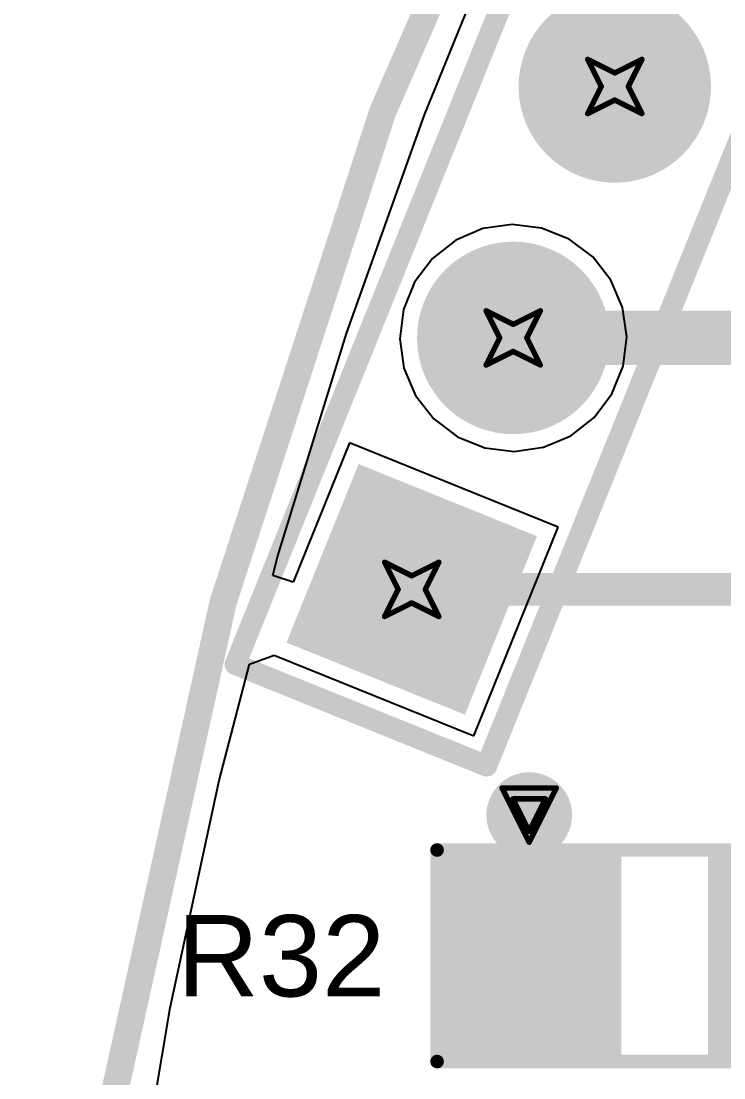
# Model space of a CAD drawing. Header units: inches. Extents: x 29 to 267, y 155 to 337.
# Drawn here: x 39.97 to 46.55, y 235.99 to 245.89 of the extents above; entities that cross this region are included whole.
import ezdxf

# ---------------------------------------------------------------- set-up
doc = ezdxf.new("R2010")
doc.units = ezdxf.units.IN
for name, color, linetype in [('Board Outline', 216, 'Continuous'), ('Bottom Layer', 5, 'Continuous'), ('Bottom Solder', 6, 'Continuous'), ('Drill Drawing', 1, 'Continuous'), ('Multi-Layer', 9, 'Continuous'), ('Pad Holes', 156, 'Continuous'), ('Top Layer', 1, 'Continuous'), ('Top Overlay', 2, 'Continuous'), ('Top Paste', 8, 'Continuous'), ('Top Solder', 216, 'Continuous'), ('Via Holes', 16, 'Continuous')]:
    doc.layers.add(name, color=color, linetype=linetype)
doc.styles.add('Arial', font='', dxfattribs={"height": 0.2})
doc.styles.get('Arial').set_extended_font_data('Arial')

# ---------------------------------------------------------------- blocks, each defined once
blk = doc.blocks.new('R___1206_22')
at = {"layer": 'Top Layer'}
for points in [[(-2.032, 0.889), (-0.508, 0.889), (-0.508, -0.889), (-2.032, -0.889)], [(0.508, 0.889), (2.032, 0.889), (2.032, -0.889), (0.508, -0.889)]]:
    blk.add_hatch(color=1, dxfattribs=at).paths.add_polyline_path(points)
at = {"layer": 'Top Paste'}
for points in [[(-2.032, 0.889), (-0.508, 0.889), (-0.508, -0.889), (-2.032, -0.889)], [(0.508, 0.889), (2.032, 0.889), (2.032, -0.889), (0.508, -0.889)]]:
    blk.add_hatch(color=8, dxfattribs=at).paths.add_polyline_path(points)
at = {"layer": 'Top Solder'}
for points in [[(-2.1336, 0.9906), (-0.4064, 0.9906), (-0.4064, -0.9906), (-2.1336, -0.9906)], [(0.4064, 0.9906), (2.1336, 0.9906), (2.1336, -0.9906), (0.4064, -0.9906)]]:
    blk.add_hatch(color=216, dxfattribs=at).paths.add_polyline_path(points)
at = {"layer": 'Top Overlay'}
for points in [[(-2.1336, 0.9906, 0.127, 0.127, 0), (-2.1336, -0.9906, 0.127, 0.127, 0)], [(2.1336, 0.9906, 0.127, 0.127, 0), (-2.1336, 0.9906, 0.127, 0.127, 0)], [(2.1336, 0.9906, 0.127, 0.127, 0), (2.1336, -0.9906, 0.127, 0.127, 0)], [(2.1336, -0.9906, 0.127, 0.127, 0), (-2.1336, -0.9906, 0.127, 0.127, 0)]]:
    blk.add_lwpolyline(points, format="xyseb", dxfattribs=at)
for points in [[(-2.16535, 0.9906, 0.0635, 0.0635, 1), (-2.10185, 0.9906, 0.0635, 0.0635, 1)], [(-2.16535, 0.9906, 0.0635, 0.0635, 1), (-2.10185, 0.9906, 0.0635, 0.0635, 1)], [(2.10185, 0.9906, 0.0635, 0.0635, 1), (2.16535, 0.9906, 0.0635, 0.0635, 1)], [(2.10185, 0.9906, 0.0635, 0.0635, 1), (2.16535, 0.9906, 0.0635, 0.0635, 1)], [(-2.16535, -0.9906, 0.0635, 0.0635, 1), (-2.10185, -0.9906, 0.0635, 0.0635, 1)], [(-2.16535, -0.9906, 0.0635, 0.0635, 1), (-2.10185, -0.9906, 0.0635, 0.0635, 1)], [(2.10185, -0.9906, 0.0635, 0.0635, 1), (2.16535, -0.9906, 0.0635, 0.0635, 1)], [(2.10185, -0.9906, 0.0635, 0.0635, 1), (2.16535, -0.9906, 0.0635, 0.0635, 1)]]:
    blk.add_lwpolyline(points, format="xyseb", close=True, dxfattribs=at)
blk = doc.blocks.new('HDR1X5__71')
at = {"layer": 'Bottom Layer'}
blk.add_hatch(color=5, dxfattribs=at).paths.add_polyline_path([(-0.8, 0.8), (0.8, 0.8), (0.8, -0.8), (-0.8, -0.8)])
h = blk.add_hatch(color=5, dxfattribs=at)
edge = h.paths.add_edge_path()
edge.add_arc((2.54, 0), 0.8, 0, 360)
h = blk.add_hatch(color=5, dxfattribs=at)
edge = h.paths.add_edge_path()
edge.add_arc((5.08, 0), 0.8, 0, 360)
at = {"layer": 'Bottom Solder'}
blk.add_hatch(color=6, dxfattribs=at).paths.add_polyline_path([(-0.9016, 0.9016), (0.9016, 0.9016), (0.9016, -0.9016), (-0.9016, -0.9016)])
h = blk.add_hatch(color=6, dxfattribs=at)
edge = h.paths.add_edge_path()
edge.add_arc((2.54, 0), 0.9016, 0, 360)
h = blk.add_hatch(color=6, dxfattribs=at)
edge = h.paths.add_edge_path()
edge.add_arc((5.08, 0), 0.9016, 0, 360)
at = {"layer": 'Multi-Layer'}
blk.add_hatch(color=9, dxfattribs=at).paths.add_polyline_path([(-0.8, 0.8), (0.8, 0.8), (0.8, -0.8), (-0.8, -0.8)])
h = blk.add_hatch(color=9, dxfattribs=at)
edge = h.paths.add_edge_path()
edge.add_arc((2.54, 0), 0.8, 0, 360)
h = blk.add_hatch(color=9, dxfattribs=at)
edge = h.paths.add_edge_path()
edge.add_arc((5.08, 0), 0.8, 0, 360)
at = {"layer": 'Pad Holes'}
h = blk.add_hatch(color=7, dxfattribs=at)
edge = h.paths.add_edge_path()
edge.add_arc((0, 0), 0.475, 0, 360)
h = blk.add_hatch(color=7, dxfattribs=at)
edge = h.paths.add_edge_path()
edge.add_arc((2.54, 0), 0.475, 0, 360)
h = blk.add_hatch(color=7, dxfattribs=at)
edge = h.paths.add_edge_path()
edge.add_arc((5.08, 0), 0.475, 0, 360)
at = {"layer": 'Top Layer'}
blk.add_hatch(color=1, dxfattribs=at).paths.add_polyline_path([(-0.8, 0.8), (0.8, 0.8), (0.8, -0.8), (-0.8, -0.8)])
h = blk.add_hatch(color=1, dxfattribs=at)
edge = h.paths.add_edge_path()
edge.add_arc((2.54, 0), 0.8, 0, 360)
h = blk.add_hatch(color=1, dxfattribs=at)
edge = h.paths.add_edge_path()
edge.add_arc((5.08, 0), 0.8, 0, 360)
at = {"layer": 'Top Solder'}
blk.add_hatch(color=216, dxfattribs=at).paths.add_polyline_path([(-0.9016, 0.9016), (0.9016, 0.9016), (0.9016, -0.9016), (-0.9016, -0.9016)])
h = blk.add_hatch(color=216, dxfattribs=at)
edge = h.paths.add_edge_path()
edge.add_arc((2.54, 0), 0.9016, 0, 360)
h = blk.add_hatch(color=216, dxfattribs=at)
edge = h.paths.add_edge_path()
edge.add_arc((5.08, 0), 0.9016, 0, 360)
at = {"layer": 'Top Overlay'}
for points in [[(-1.27, 1.27, 0.2, 0.2, 0), (-1.27, -1.27, 0.2, 0.2, 0)], [(-1.27, 1.27, 0.2, 0.2, 0), (11.43, 1.27, 0.2, 0.2, 0)], [(-1.27, -1.27, 0.2, 0.2, 0), (11.43, -1.27, 0.2, 0.2, 0)]]:
    blk.add_lwpolyline(points, format="xyseb", dxfattribs=at)
for points in [[(-1.32, 1.27, 0.1, 0.1, 1), (-1.22, 1.27, 0.1, 0.1, 1)], [(-1.32, 1.27, 0.1, 0.1, 1), (-1.22, 1.27, 0.1, 0.1, 1)], [(-1.32, -1.27, 0.1, 0.1, 1), (-1.22, -1.27, 0.1, 0.1, 1)], [(-1.32, -1.27, 0.1, 0.1, 1), (-1.22, -1.27, 0.1, 0.1, 1)]]:
    blk.add_lwpolyline(points, format="xyseb", close=True, dxfattribs=at)

msp = doc.modelspace()

# ---------------------------------------------------------------- hatches: boundary and pattern name
at = {"layer": 'Bottom Layer'}
h = msp.add_hatch(color=5, dxfattribs=at)
edge = h.paths.add_edge_path()
edge.add_arc((44.7294, 238.4516), 0.3, 0, 360)
at = {"layer": 'Bottom Solder'}
h = msp.add_hatch(color=6, dxfattribs=at)
edge = h.paths.add_edge_path()
edge.add_arc((44.7294, 238.4516), 0.4016, 0, 360)
at = {"layer": 'Top Layer'}
h = msp.add_hatch(color=1, dxfattribs=at)
edge = h.paths.add_edge_path()
edge.add_arc((44.7294, 238.4516), 0.3, 0, 360)
at = {"layer": 'Top Solder'}
h = msp.add_hatch(color=216, dxfattribs=at)
edge = h.paths.add_edge_path()
edge.add_arc((44.7294, 238.4516), 0.4016, 0, 360)
at = {"layer": 'Via Holes'}
h = msp.add_hatch(color=7, dxfattribs=at)
edge = h.paths.add_edge_path()
edge.add_arc((44.7294, 238.4516), 0.15, 0, 360)

# ---------------------------------------------------------------- linework, layer by layer
at = {"layer": 'Board Outline'}
msp.add_lwpolyline([(55.1445, 191.4906, 0.254, 0.254, -2.452185), (125.1447, 191.4906, 0.254, 0.254, 0)], format="xyseb", dxfattribs=at)
at = {"layer": 'Bottom Layer'}
for p, q in [((43.7488, 245.0119), (44.5709, 247.028)), ((43.0157, 242.9616), (43.7488, 245.0119)), ((44.5704, 243.9844), (44.2956, 243.9458)), ((44.8458, 243.9506), (44.5704, 243.9844)), ((44.2956, 243.9458), (44.0401, 243.8374)), ((45.1032, 243.8467), (44.8458, 243.9506)), ((44.0401, 243.8374), (43.8214, 243.6665)), ((45.3248, 243.6796), (45.1032, 243.8467)), ((45.4957, 243.461), (45.3248, 243.6796)), ((43.8214, 243.6665), (43.6544, 243.4449)), ((43.6544, 243.4449), (43.5504, 243.1876)), ((45.6041, 243.2055), (45.4957, 243.461)), ((43.5504, 243.1876), (43.5166, 242.9121)), ((45.6427, 242.9307), (45.6041, 243.2055)), ((42.3732, 240.8812), (43.0157, 242.9616)), ((43.5166, 242.9121), (43.5552, 242.6373)), ((45.6089, 242.6552), (45.6427, 242.9307)), ((43.5552, 242.6373), (43.6637, 242.3818)), ((45.5049, 242.3979), (45.6089, 242.6552)), ((45.3379, 242.1763), (45.5049, 242.3979)), ((43.6637, 242.3818), (43.8345, 242.1631)), ((43.8345, 242.1631), (44.0562, 241.9961)), ((45.1192, 242.0054), (45.3379, 242.1763)), ((44.0562, 241.9961), (44.3135, 241.8922)), ((44.8638, 241.897), (45.1192, 242.0054)), ((43.0457, 241.9384), (42.5185, 240.6334)), ((45.0002, 241.1488), (43.0457, 241.9384)), ((44.3135, 241.8922), (44.5889, 241.8583)), ((44.5889, 241.8583), (44.8638, 241.897)), ((44.2106, 239.1943), (45.0002, 241.1488)), ((42.3252, 240.6974), (42.3732, 240.8812)), ((42.5185, 240.6334), (42.3252, 240.6974)), ((42.1079, 239.8663), (42.3398, 239.9501)), ((42.3398, 239.9501), (44.2106, 239.1943)), ((41.8225, 238.7747), (42.1079, 239.8663)), ((41.3647, 236.6461), (41.8225, 238.7747)), ((41.0005, 234.4994), (41.3647, 236.6461))]:
    msp.add_line(p, q, dxfattribs=at)
at = {"layer": 'Drill Drawing'}
for points in [[(45.2772, 245.5304, 0.0508, 0.0508, 0), (45.5312, 245.4034, 0.0508, 0.0508, 0)], [(45.2772, 245.5304, 0.0508, 0.0508, 0), (45.4042, 245.2764, 0.0508, 0.0508, 0)], [(45.5312, 245.4034, 0.0508, 0.0508, 0), (45.7852, 245.5304, 0.0508, 0.0508, 0)], [(45.6582, 245.2764, 0.0508, 0.0508, 0), (45.7852, 245.5304, 0.0508, 0.0508, 0)], [(45.2772, 245.0224, 0.0508, 0.0508, 0), (45.4042, 245.2764, 0.0508, 0.0508, 0)], [(45.6582, 245.2764, 0.0508, 0.0508, 0), (45.7852, 245.0224, 0.0508, 0.0508, 0)], [(45.2772, 245.0224, 0.0508, 0.0508, 0), (45.5312, 245.1494, 0.0508, 0.0508, 0)], [(45.5312, 245.1494, 0.0508, 0.0508, 0), (45.7852, 245.0224, 0.0508, 0.0508, 0)], [(44.3257, 243.1754, 0.0508, 0.0508, 0), (44.5797, 243.0484, 0.0508, 0.0508, 0)], [(44.3257, 243.1754, 0.0508, 0.0508, 0), (44.4527, 242.9214, 0.0508, 0.0508, 0)], [(44.5797, 243.0484, 0.0508, 0.0508, 0), (44.8337, 243.1754, 0.0508, 0.0508, 0)], [(44.7067, 242.9214, 0.0508, 0.0508, 0), (44.8337, 243.1754, 0.0508, 0.0508, 0)], [(44.3257, 242.6674, 0.0508, 0.0508, 0), (44.4527, 242.9214, 0.0508, 0.0508, 0)], [(44.7067, 242.9214, 0.0508, 0.0508, 0), (44.8337, 242.6674, 0.0508, 0.0508, 0)], [(44.3257, 242.6674, 0.0508, 0.0508, 0), (44.5797, 242.7944, 0.0508, 0.0508, 0)], [(44.5797, 242.7944, 0.0508, 0.0508, 0), (44.8337, 242.6674, 0.0508, 0.0508, 0)], [(43.3742, 240.8203, 0.0508, 0.0508, 0), (43.6282, 240.6933, 0.0508, 0.0508, 0)], [(43.3742, 240.8203, 0.0508, 0.0508, 0), (43.5012, 240.5663, 0.0508, 0.0508, 0)], [(43.6282, 240.6933, 0.0508, 0.0508, 0), (43.8822, 240.8203, 0.0508, 0.0508, 0)], [(43.7552, 240.5663, 0.0508, 0.0508, 0), (43.8822, 240.8203, 0.0508, 0.0508, 0)], [(43.3742, 240.3123, 0.0508, 0.0508, 0), (43.5012, 240.5663, 0.0508, 0.0508, 0)], [(43.7552, 240.5663, 0.0508, 0.0508, 0), (43.8822, 240.3123, 0.0508, 0.0508, 0)], [(43.3742, 240.3123, 0.0508, 0.0508, 0), (43.6282, 240.4393, 0.0508, 0.0508, 0)], [(43.6282, 240.4393, 0.0508, 0.0508, 0), (43.8822, 240.3123, 0.0508, 0.0508, 0)], [(44.4754, 238.7056, 0.0508, 0.0508, 0), (44.9834, 238.7056, 0.0508, 0.0508, 0)], [(44.4754, 238.7056, 0.0508, 0.0508, 0), (44.7294, 238.1976, 0.0508, 0.0508, 0)], [(44.7294, 238.1976, 0.0508, 0.0508, 0), (44.9834, 238.7056, 0.0508, 0.0508, 0)], [(44.577, 238.604, 0.0508, 0.0508, 0), (44.8818, 238.604, 0.0508, 0.0508, 0)], [(44.577, 238.604, 0.0508, 0.0508, 0), (44.7294, 238.2992, 0.0508, 0.0508, 0)], [(44.7294, 238.2992, 0.0508, 0.0508, 0), (44.8818, 238.604, 0.0508, 0.0508, 0)]]:
    msp.add_lwpolyline(points, format="xyseb", dxfattribs=at)
for points in [[(45.2645, 245.5304, 0.0254, 0.0254, 1), (45.2899, 245.5304, 0.0254, 0.0254, 1)], [(45.2645, 245.5304, 0.0254, 0.0254, 1), (45.2899, 245.5304, 0.0254, 0.0254, 1)], [(45.7725, 245.5304, 0.0254, 0.0254, 1), (45.7979, 245.5304, 0.0254, 0.0254, 1)], [(45.7725, 245.5304, 0.0254, 0.0254, 1), (45.7979, 245.5304, 0.0254, 0.0254, 1)], [(45.5185, 245.4034, 0.0254, 0.0254, 1), (45.5439, 245.4034, 0.0254, 0.0254, 1)], [(45.5185, 245.4034, 0.0254, 0.0254, 1), (45.5439, 245.4034, 0.0254, 0.0254, 1)], [(45.3915, 245.2764, 0.0254, 0.0254, 1), (45.4169, 245.2764, 0.0254, 0.0254, 1)], [(45.3915, 245.2764, 0.0254, 0.0254, 1), (45.4169, 245.2764, 0.0254, 0.0254, 1)], [(45.6455, 245.2764, 0.0254, 0.0254, 1), (45.6709, 245.2764, 0.0254, 0.0254, 1)], [(45.6455, 245.2764, 0.0254, 0.0254, 1), (45.6709, 245.2764, 0.0254, 0.0254, 1)], [(45.5185, 245.1494, 0.0254, 0.0254, 1), (45.5439, 245.1494, 0.0254, 0.0254, 1)], [(45.5185, 245.1494, 0.0254, 0.0254, 1), (45.5439, 245.1494, 0.0254, 0.0254, 1)], [(45.2645, 245.0224, 0.0254, 0.0254, 1), (45.2899, 245.0224, 0.0254, 0.0254, 1)], [(45.2645, 245.0224, 0.0254, 0.0254, 1), (45.2899, 245.0224, 0.0254, 0.0254, 1)], [(45.7725, 245.0224, 0.0254, 0.0254, 1), (45.7979, 245.0224, 0.0254, 0.0254, 1)], [(45.7725, 245.0224, 0.0254, 0.0254, 1), (45.7979, 245.0224, 0.0254, 0.0254, 1)], [(44.313, 243.1754, 0.0254, 0.0254, 1), (44.3384, 243.1754, 0.0254, 0.0254, 1)], [(44.313, 243.1754, 0.0254, 0.0254, 1), (44.3384, 243.1754, 0.0254, 0.0254, 1)], [(44.821, 243.1754, 0.0254, 0.0254, 1), (44.8464, 243.1754, 0.0254, 0.0254, 1)], [(44.821, 243.1754, 0.0254, 0.0254, 1), (44.8464, 243.1754, 0.0254, 0.0254, 1)], [(44.567, 243.0484, 0.0254, 0.0254, 1), (44.5924, 243.0484, 0.0254, 0.0254, 1)], [(44.567, 243.0484, 0.0254, 0.0254, 1), (44.5924, 243.0484, 0.0254, 0.0254, 1)], [(44.44, 242.9214, 0.0254, 0.0254, 1), (44.4654, 242.9214, 0.0254, 0.0254, 1)], [(44.44, 242.9214, 0.0254, 0.0254, 1), (44.4654, 242.9214, 0.0254, 0.0254, 1)], [(44.694, 242.9214, 0.0254, 0.0254, 1), (44.7194, 242.9214, 0.0254, 0.0254, 1)], [(44.694, 242.9214, 0.0254, 0.0254, 1), (44.7194, 242.9214, 0.0254, 0.0254, 1)], [(44.567, 242.7944, 0.0254, 0.0254, 1), (44.5924, 242.7944, 0.0254, 0.0254, 1)], [(44.567, 242.7944, 0.0254, 0.0254, 1), (44.5924, 242.7944, 0.0254, 0.0254, 1)], [(44.313, 242.6674, 0.0254, 0.0254, 1), (44.3384, 242.6674, 0.0254, 0.0254, 1)], [(44.313, 242.6674, 0.0254, 0.0254, 1), (44.3384, 242.6674, 0.0254, 0.0254, 1)], [(44.821, 242.6674, 0.0254, 0.0254, 1), (44.8464, 242.6674, 0.0254, 0.0254, 1)], [(44.821, 242.6674, 0.0254, 0.0254, 1), (44.8464, 242.6674, 0.0254, 0.0254, 1)], [(43.3615, 240.8203, 0.0254, 0.0254, 1), (43.3869, 240.8203, 0.0254, 0.0254, 1)], [(43.3615, 240.8203, 0.0254, 0.0254, 1), (43.3869, 240.8203, 0.0254, 0.0254, 1)], [(43.8695, 240.8203, 0.0254, 0.0254, 1), (43.8949, 240.8203, 0.0254, 0.0254, 1)], [(43.8695, 240.8203, 0.0254, 0.0254, 1), (43.8949, 240.8203, 0.0254, 0.0254, 1)], [(43.6155, 240.6933, 0.0254, 0.0254, 1), (43.6409, 240.6933, 0.0254, 0.0254, 1)], [(43.6155, 240.6933, 0.0254, 0.0254, 1), (43.6409, 240.6933, 0.0254, 0.0254, 1)], [(43.4885, 240.5663, 0.0254, 0.0254, 1), (43.5139, 240.5663, 0.0254, 0.0254, 1)], [(43.4885, 240.5663, 0.0254, 0.0254, 1), (43.5139, 240.5663, 0.0254, 0.0254, 1)], [(43.7425, 240.5663, 0.0254, 0.0254, 1), (43.7679, 240.5663, 0.0254, 0.0254, 1)], [(43.7425, 240.5663, 0.0254, 0.0254, 1), (43.7679, 240.5663, 0.0254, 0.0254, 1)], [(43.6155, 240.4393, 0.0254, 0.0254, 1), (43.6409, 240.4393, 0.0254, 0.0254, 1)], [(43.6155, 240.4393, 0.0254, 0.0254, 1), (43.6409, 240.4393, 0.0254, 0.0254, 1)], [(43.3615, 240.3123, 0.0254, 0.0254, 1), (43.3869, 240.3123, 0.0254, 0.0254, 1)], [(43.3615, 240.3123, 0.0254, 0.0254, 1), (43.3869, 240.3123, 0.0254, 0.0254, 1)], [(43.8695, 240.3123, 0.0254, 0.0254, 1), (43.8949, 240.3123, 0.0254, 0.0254, 1)], [(43.8695, 240.3123, 0.0254, 0.0254, 1), (43.8949, 240.3123, 0.0254, 0.0254, 1)], [(44.4627, 238.7056, 0.0254, 0.0254, 1), (44.4881, 238.7056, 0.0254, 0.0254, 1)], [(44.4627, 238.7056, 0.0254, 0.0254, 1), (44.4881, 238.7056, 0.0254, 0.0254, 1)], [(44.9707, 238.7056, 0.0254, 0.0254, 1), (44.9961, 238.7056, 0.0254, 0.0254, 1)], [(44.9707, 238.7056, 0.0254, 0.0254, 1), (44.9961, 238.7056, 0.0254, 0.0254, 1)], [(44.5643, 238.604, 0.0254, 0.0254, 1), (44.5897, 238.604, 0.0254, 0.0254, 1)], [(44.5643, 238.604, 0.0254, 0.0254, 1), (44.5897, 238.604, 0.0254, 0.0254, 1)], [(44.8691, 238.604, 0.0254, 0.0254, 1), (44.8945, 238.604, 0.0254, 0.0254, 1)], [(44.8691, 238.604, 0.0254, 0.0254, 1), (44.8945, 238.604, 0.0254, 0.0254, 1)], [(44.7167, 238.2992, 0.0254, 0.0254, 1), (44.7421, 238.2992, 0.0254, 0.0254, 1)], [(44.7167, 238.2992, 0.0254, 0.0254, 1), (44.7421, 238.2992, 0.0254, 0.0254, 1)], [(44.7167, 238.1976, 0.0254, 0.0254, 1), (44.7421, 238.1976, 0.0254, 0.0254, 1)], [(44.7167, 238.1976, 0.0254, 0.0254, 1), (44.7421, 238.1976, 0.0254, 0.0254, 1)]]:
    msp.add_lwpolyline(points, format="xyseb", close=True, dxfattribs=at)
at = {"layer": 'Top Layer'}
for points in [[(44.5797, 242.9214, 0.508, 0.508, 0), (47.2567, 242.9214, 0.508, 0.508, 0)], [(43.6282, 240.5663, 0.3048, 0.3048, 0), (47.6755, 240.5663, 0.3048, 0.3048, 0)], [(44.7294, 237.1344, 0.508, 0.508, 0), (44.7294, 238.4516, 0.508, 0.508, 0)]]:
    msp.add_lwpolyline(points, format="xyseb", dxfattribs=at)
for points in [[(44.4527, 242.9214, 0.254, 0.254, 1), (44.7067, 242.9214, 0.254, 0.254, 1)], [(43.552, 240.5663, 0.1524, 0.1524, 1), (43.7044, 240.5663, 0.1524, 0.1524, 1)], [(44.6024, 238.4516, 0.254, 0.254, 1), (44.8564, 238.4516, 0.254, 0.254, 1)], [(44.6024, 237.1344, 0.254, 0.254, 1), (44.8564, 237.1344, 0.254, 0.254, 1)]]:
    msp.add_lwpolyline(points, format="xyseb", close=True, dxfattribs=at)

# ---------------------------------------------------------------- block references
for name, p, rotation in [('HDR1X5__71', (43.6282, 240.5663), 68), ('R___1206_22', (45.9994, 237.1344), 180)]:
    msp.add_blockref(name, p, dxfattribs=dict(rotation=rotation))

# ---------------------------------------------------------------- texts
at = {"layer": 'Top Overlay', "style": 'Arial'}
msp.add_text('R32', height=0.762, dxfattribs=at).set_placement((41.4277, 236.7535))

doc.saveas('drawing.dxf')
